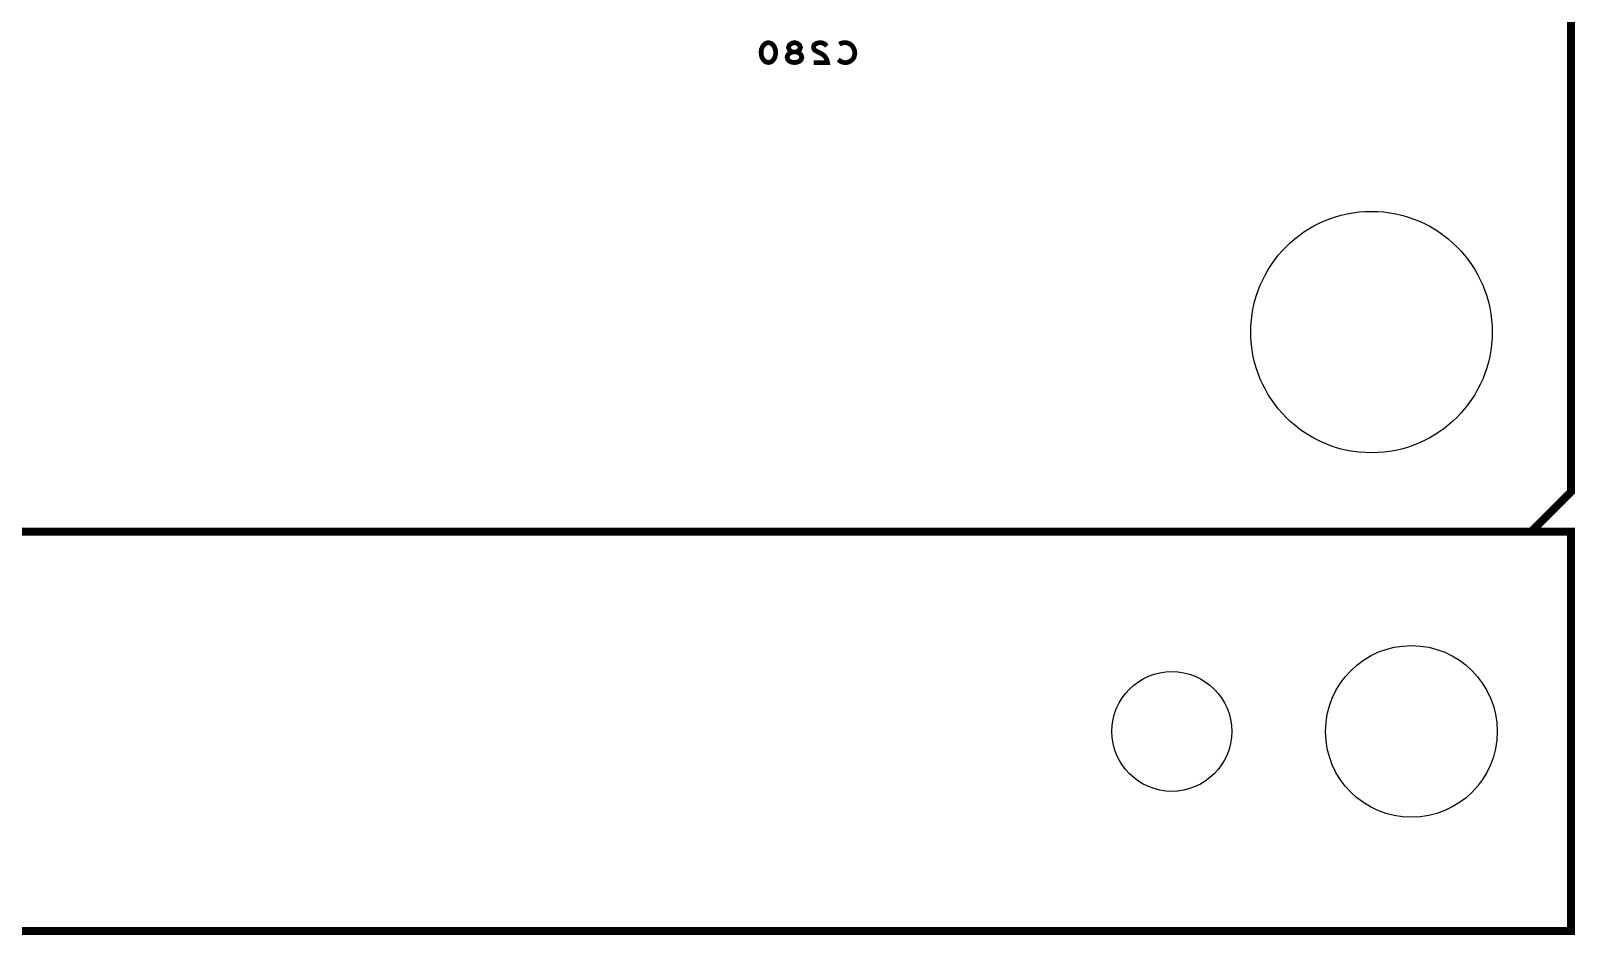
# Model space of a CAD drawing. Extents: x 0 to 200, y -10 to 130.
# Drawn here: x 161.43 to 200.1, y -10.1 to 12.54 of the extents above; entities that cross this region are included whole.
import ezdxf

# ---------------------------------------------------------------- set-up
doc = ezdxf.new("R2010")
doc.units = 0
doc.layers.get('0').update_dxf_attribs({"linetype": 'CONTINUOUS'})
doc.layers.add('MASK_BOTTOM_ART', color=6, linetype='CONTINUOUS')
doc.layers.add('SILK_BOTTOM_ART', color=5, linetype='CONTINUOUS')

# ---------------------------------------------------------------- blocks, each defined once
blk = doc.blocks.new('ROUND_567')
blk.add_circle((0, 0), 1.5)
blk = doc.blocks.new('ROUND_568')
blk.add_circle((0, 0), 2.15)
blk = doc.blocks.new('ROUND_576')
blk.add_circle((0, 0), 3.023)

msp = doc.modelspace()

# ---------------------------------------------------------------- linework, layer by layer
at = {"layer": 'MASK_BOTTOM_ART', "const_width": 0.2}
for points in [[(1, 0), (199, 0), (200, 1), (200, 119), (199, 120), (1, 120), (0, 119), (0, 1), (1, 0)], [(199, 0), (0, 0), (0, -10), (200, -10), (200, 0), (199, 0)]]:
    msp.add_lwpolyline(points, dxfattribs=at)
at = {"layer": 'SILK_BOTTOM_ART'}
for points, const_width in [([(1, 0), (199, 0), (200, 1), (200, 119), (199, 120), (1, 120), (0, 119), (0, 1), (1, 0)], 0.2), ([(179.8964, 12.2483), (179.9631, 12.2316), (180.0131, 12.19), (180.0464, 12.14), (180.0714, 12.0733), (180.0797, 11.9983), (180.0714, 11.9233), (180.0464, 11.8566), (180.0131, 11.8066), (179.9631, 11.765), (179.8964, 11.7483), (179.8297, 11.765), (179.7797, 11.8066), (179.7464, 11.8566), (179.7214, 11.9233), (179.7131, 11.9983), (179.7214, 12.0733), (179.7464, 12.14), (179.7797, 12.19), (179.8297, 12.2316), (179.8964, 12.2483)], 0.12), ([(180.5488, 11.7483), (180.4905, 11.7566), (180.4238, 11.7816), (180.3821, 11.8233), (180.3655, 11.8816), (180.3821, 11.94), (180.4321, 11.99), (180.5071, 12.015), (180.5905, 12.015), (180.6405, 12.0316), (180.6821, 12.0733), (180.6988, 12.1316), (180.6738, 12.19), (180.6155, 12.2316), (180.5488, 12.2483), (180.4821, 12.2316), (180.4238, 12.19), (180.3988, 12.1316), (180.4155, 12.0733), (180.4571, 12.0316), (180.5071, 12.015), (180.5905, 12.015), (180.6655, 11.99), (180.7155, 11.94), (180.7321, 11.8816), (180.7155, 11.8233), (180.6738, 11.7816), (180.6071, 11.7566), (180.5488, 11.7483)], 0.12), ([(181.3595, 12.165), (181.3095, 12.215), (181.2512, 12.24), (181.1845, 12.2483), (181.1012, 12.2316), (181.0429, 12.19), (181.0262, 12.14), (181.0345, 12.09), (181.0679, 12.0483), (181.2345, 11.965), (181.3095, 11.9066), (181.3595, 11.8233), (181.3762, 11.7483), (181.0262, 11.7483)], 0.12), ([(181.6703, 12.2066), (181.7203, 12.2316), (181.7786, 12.2483), (181.8453, 12.2483), (181.9203, 12.2233), (181.9786, 12.1816), (182.0203, 12.1316), (182.0536, 12.0483), (182.0619, 11.9733), (182.0453, 11.8983), (182.0203, 11.8483), (181.9703, 11.7983), (181.9119, 11.765), (181.8536, 11.7483), (181.7953, 11.7483), (181.7369, 11.765), (181.6869, 11.79), (181.6453, 11.8233)], 0.12), ([(199, 0), (0, 0), (0, -10), (200, -10), (200, 0), (199, 0)], 0.2)]:
    msp.add_lwpolyline(points, dxfattribs=dict(at, const_width=const_width))

# ---------------------------------------------------------------- block references
at = {"layer": 'MASK_BOTTOM_ART'}
for name, p in [('ROUND_576', (195, 5)), ('ROUND_568', (196, -5)), ('ROUND_567', (190, -5))]:
    msp.add_blockref(name, p, dxfattribs=at)

doc.saveas('drawing.dxf')
